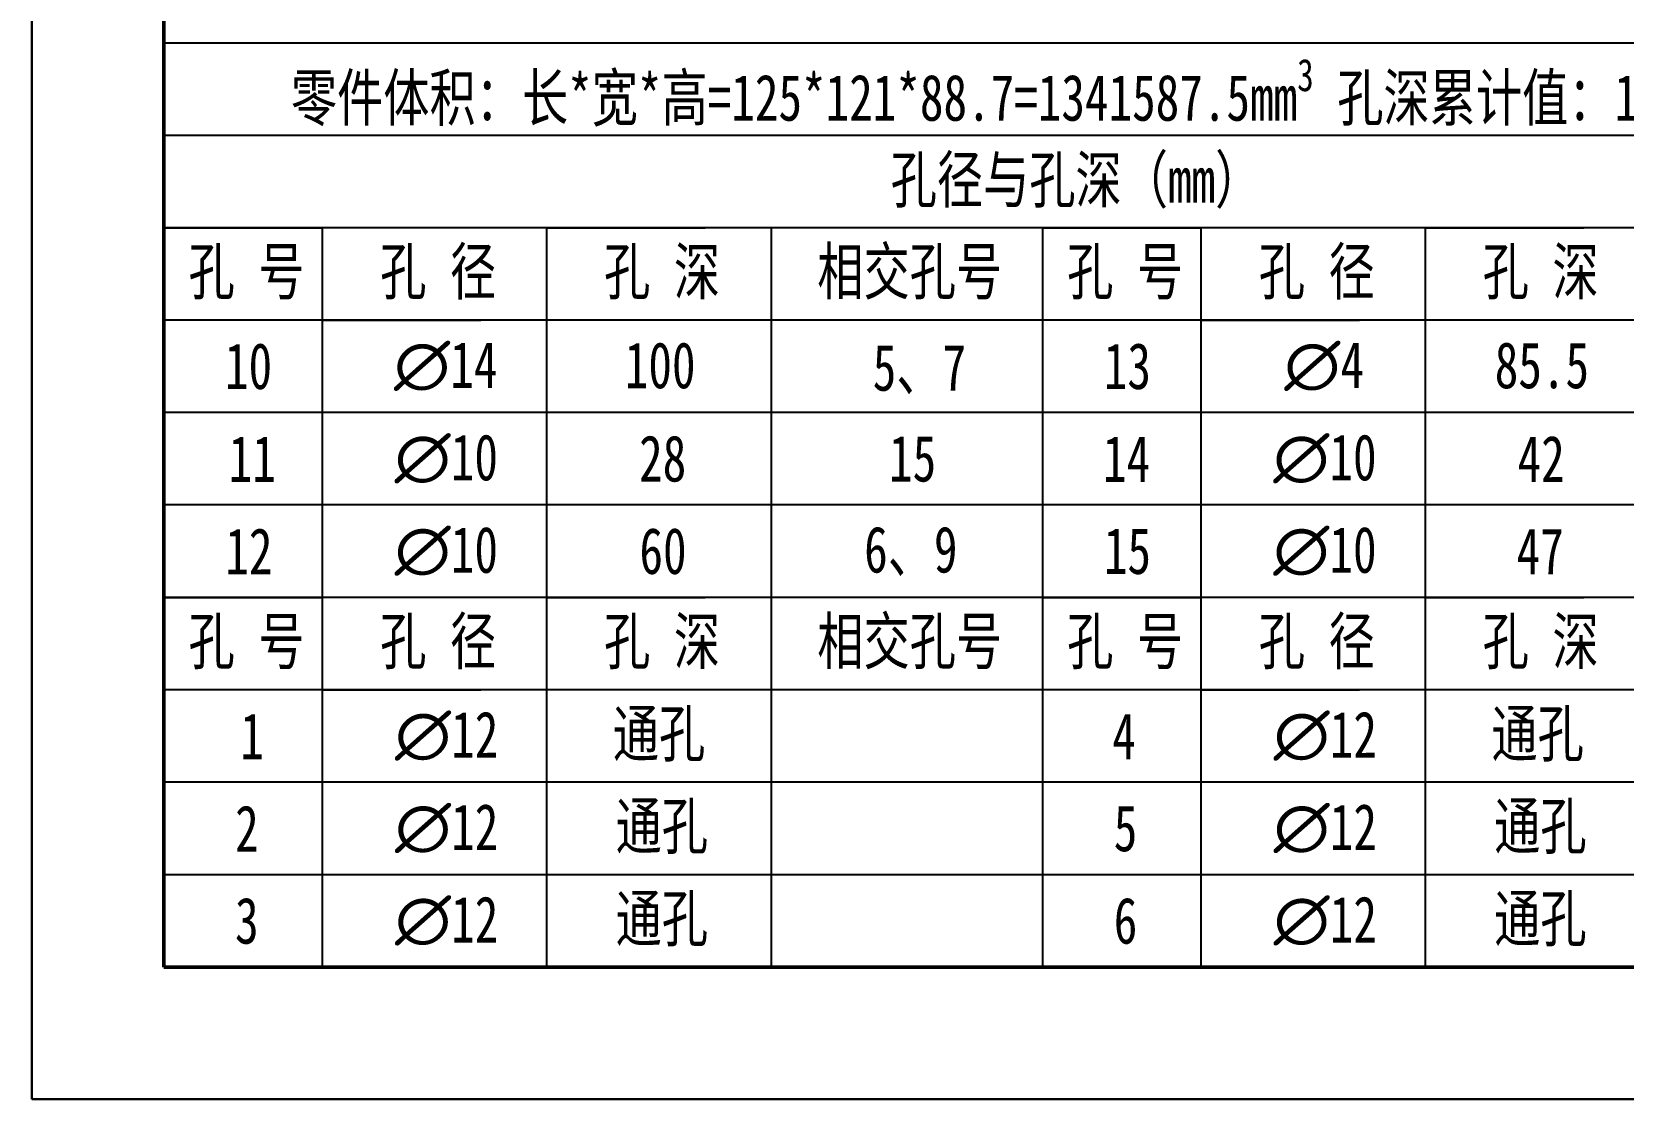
# Model space of a CAD drawing. Header units: millimetres. Extents: x 786 to 1206, y 249 to 546.
# Drawn here: x 785.8 to 906.4, y 248.9 to 329.7 of the extents above; entities that cross this region are included whole.
import ezdxf

# ---------------------------------------------------------------- set-up
doc = ezdxf.new("R2010")
doc.units = ezdxf.units.MM
doc.layers.add('总内框线', color=7, linetype='Continuous', lineweight=50)
doc.layers.add('总外框线', color=7, linetype='Continuous', lineweight=30)

msp = doc.modelspace()

# ---------------------------------------------------------------- linework, layer by layer
for p, q in [((795.8448, 321.9074), (795.8448, 328.9074)), ((795.8448, 328.9074), (928.9281, 328.9074)), ((795.8448, 314.9074), (795.8448, 321.9074)), ((795.8448, 321.9074), (928.9281, 321.9074)), ((862.3864, 314.9074), (795.8448, 314.9074)), ((795.8448, 314.9074), (807.8448, 314.9074)), ((807.8448, 314.9074), (807.8448, 286.9074)), ((824.8448, 286.9074), (824.8448, 314.9074)), ((824.8448, 314.9074), (836.8448, 314.9074)), ((841.8448, 314.9074), (841.8448, 286.9074)), ((862.3864, 314.9074), (862.3864, 286.9074)), ((928.9281, 314.9074), (862.3864, 314.9074)), ((862.3864, 314.9074), (874.3864, 314.9074)), ((874.3864, 314.9074), (874.3864, 286.9074)), ((891.3864, 286.9074), (891.3864, 314.9074)), ((891.3864, 314.9074), (903.3864, 314.9074)), ((862.3864, 307.9074), (795.8448, 307.9074)), ((807.8448, 307.9074), (819.8448, 307.9074)), ((928.9281, 307.9074), (862.3864, 307.9074)), ((874.3864, 307.9074), (886.3864, 307.9074)), ((862.3864, 300.9074), (795.8448, 300.9074)), ((928.9281, 300.9074), (862.3864, 300.9074)), ((862.3864, 293.9074), (795.8448, 293.9074)), ((928.9281, 293.9074), (862.3864, 293.9074)), ((862.3864, 286.9074), (795.8448, 286.9074)), ((795.8448, 286.9074), (795.8448, 279.9074)), ((795.8448, 286.9074), (807.8448, 286.9074)), ((807.8448, 286.9074), (807.8448, 258.9074)), ((824.8448, 258.9074), (824.8448, 286.9074)), ((824.8448, 286.9074), (836.8448, 286.9074)), ((841.8448, 286.9074), (841.8448, 258.9074)), ((862.3864, 286.9074), (862.3864, 258.9074)), ((928.9281, 286.9074), (862.3864, 286.9074)), ((862.3864, 286.9074), (874.3864, 286.9074)), ((874.3864, 286.9074), (874.3864, 258.9074)), ((891.3864, 258.9074), (891.3864, 286.9074)), ((891.3864, 286.9074), (903.3864, 286.9074)), ((862.3864, 279.9074), (795.8448, 279.9074)), ((795.8448, 279.9074), (795.8448, 258.9074)), ((807.8448, 279.9074), (819.8448, 279.9074)), ((928.9281, 279.9074), (862.3864, 279.9074)), ((874.3864, 279.9074), (886.3864, 279.9074)), ((862.3864, 272.9074), (795.8448, 272.9074)), ((928.9281, 272.9074), (862.3864, 272.9074)), ((862.3864, 265.9074), (795.8448, 265.9074)), ((928.9281, 265.9074), (862.3864, 265.9074)), ((862.3864, 258.9074), (795.8448, 258.9074))]:
    msp.add_line(p, q)
at = {"layer": '总内框线'}
for p, q in [((795.8448, 258.9074), (795.8448, 535.9074)), ((1195.8448, 258.9074), (795.8448, 258.9074))]:
    msp.add_line(p, q, dxfattribs=at)
at = {"layer": '总外框线'}
for p, q in [((785.8448, 248.9074), (785.8448, 545.9074)), ((1205.8448, 248.9074), (785.8448, 248.9074))]:
    msp.add_line(p, q, dxfattribs=at)

# ---------------------------------------------------------------- texts
at = {"char_height": 3.5}
for s, width, heights, insert, attachment_point in [('\\A1;{\\fHYSWLongFangSong|b0|i0|c134|p2;零件体积：长*宽*高=125*121*88.7=1341587.5mm\\H0.7x;\\S3^ ;\\H1.4286x; 孔深累计值：1138.7mm}', 135.083304, [7], (862.73, 325.1274), 5), ('\\A1;{\\fHYSWLongFangSong|b0|i0|c134|p2;孔径与孔深（mm）}', 135.083304, [7], (864.9259, 318.3195), 5), ('\\pi1.8685;{\\fHYSWLongFangSong|b0|i0|c134|p2;孔 号}', 12, [0], (795.8448, 311.4074), 4), ('\\pi4.3832;{\\fHYSWLongFangSong|b0|i0|c134|p2;孔 径}', 17, [0], (807.8448, 311.4074), 4), ('\\pi4.3392;{\\fHYSWLongFangSong|b0|i0|c134|p2;孔 深}', 17, [0], (824.8448, 311.4074), 4), ('\\pi3.4862;{\\fHYSWLongFangSong|b0|i0|c134|p2;相交孔号}', 20.541652, [0], (841.8448, 311.4074), 4), ('\\pi1.8685;{\\fHYSWLongFangSong|b0|i0|c134|p2;孔 号}', 12, [0], (862.3864, 311.4074), 4), ('\\pi4.3832;{\\fHYSWLongFangSong|b0|i0|c134|p2;孔 径}', 17, [0], (874.3864, 311.4074), 4), ('\\pi4.3392;{\\fHYSWLongFangSong|b0|i0|c134|p2;孔 深}', 17, [0], (891.3864, 311.4074), 4), ('\\pi4.6269;{\\fHYSWLongFangSong|b0|i0|c134|p2;10}', 12, [0], (795.8448, 304.4074), 4), ('\\pi5.4283;{\\fISOCPEUR|b0|i0|c0|p34;∅\\fHYSWLongFangSong|b0|i0|c134|p2;14}', 17, [0], (807.8448, 304.4074), 4), ('\\pi6.2483;{\\fHYSWLongFangSong|b0|i0|c134|p2;100}', 17, [0], (824.5045, 304.47), 4), ('\\pi4.6441;{\\fHYSWLongFangSong|b0|i0|c134|p2;13}', 12, [0], (862.3864, 304.4074), 4), ('\\pi6.307;{\\fISOCPEUR|b0|i0|c0|p34;∅\\fHYSWLongFangSong|b0|i0|c134|p2;4}', 17, [0], (874.3864, 304.4074), 4), ('\\pi5.2619;{\\fHYSWLongFangSong|b0|i0|c134|p2;85.5}', 17, [0], (891.3762, 304.471), 4), ('\\pi6.9642;{\\fHYSWLongFangSong|b0|i0|c134|p2;5、7}', 20.541652, [0], (842.5648, 304.1778), 4), ('\\pi4.9133;{\\fHYSWLongFangSong|b0|i0|c134|p2;11}', 12, [3.5], (795.8448, 297.4074), 4), ('\\pi5.4748;{\\fISOCPEUR|b0|i0|c0|p34;∅\\fHYSWLongFangSong|b0|i0|c134|p2;10}', 17, [0], (807.8448, 297.4074), 4), ('\\pi6.9923;{\\fHYSWLongFangSong|b0|i0|c134|p2;28}', 17, [0], (824.8448, 297.4074), 4), ('\\pi8.9198;{\\fHYSWLongFangSong|b0|i0|c134|p2;15}', 20.541652, [0], (841.8448, 297.4074), 4), ('\\pi4.5804;{\\fHYSWLongFangSong|b0|i0|c134|p2;14}', 12, [3.5], (862.3864, 297.4074), 4), ('\\pi5.4748;{\\fISOCPEUR|b0|i0|c0|p34;∅\\fHYSWLongFangSong|b0|i0|c134|p2;10}', 17, [0], (874.3864, 297.4074), 4), ('\\pi6.9825;{\\fHYSWLongFangSong|b0|i0|c134|p2;42}', 17, [0], (891.3864, 297.4074), 4), ('\\pi4.6538;{\\fHYSWLongFangSong|b0|i0|c134|p2;12}', 12, [0], (795.8448, 290.4074), 4), ('\\pi5.4748;{\\fISOCPEUR|b0|i0|c0|p34;∅\\fHYSWLongFangSong|b0|i0|c134|p2;10}', 17, [0], (807.8448, 290.4074), 4), ('\\pi7.0168;{\\fHYSWLongFangSong|b0|i0|c134|p2;60}', 17, [0], (824.8448, 290.4074), 4), ('\\pi7.0352;{\\fHYSWLongFangSong|b0|i0|c134|p2;6、9}', 20.541652, [0], (841.8448, 290.4074), 4), ('\\pi4.649;{\\fHYSWLongFangSong|b0|i0|c134|p2;15}', 12, [0], (862.3864, 290.4074), 4), ('\\pi5.4748;{\\fISOCPEUR|b0|i0|c0|p34;∅\\fHYSWLongFangSong|b0|i0|c134|p2;10}', 17, [0], (874.3864, 290.4074), 4), ('\\pi6.9042;{\\fHYSWLongFangSong|b0|i0|c134|p2;47}', 17, [0], (891.3864, 290.4074), 4), ('\\pi1.8685;{\\fHYSWLongFangSong|b0|i0|c134|p2;孔 号}', 12, [0], (795.8448, 283.4074), 4), ('\\pi4.3832;{\\fHYSWLongFangSong|b0|i0|c134|p2;孔 径}', 17, [0], (807.8448, 283.4074), 4), ('\\pi4.3392;{\\fHYSWLongFangSong|b0|i0|c134|p2;孔 深}', 17, [0], (824.8448, 283.4074), 4), ('\\pi3.4862;{\\fHYSWLongFangSong|b0|i0|c134|p2;相交孔号}', 20.541652, [0], (841.8448, 283.4074), 4), ('\\pi1.8685;{\\fHYSWLongFangSong|b0|i0|c134|p2;孔 号}', 12, [0], (862.3864, 283.4074), 4), ('\\pi4.3832;{\\fHYSWLongFangSong|b0|i0|c134|p2;孔 径}', 17, [0], (874.3864, 283.4074), 4), ('\\pi4.3392;{\\fHYSWLongFangSong|b0|i0|c134|p2;孔 深}', 17, [0], (891.3864, 283.4074), 4), ('{\\fHYSWLongFangSong|b0|i0|c134|p2;通孔}', 17, [0], (833.3448, 276.4074), 5), ('{\\fHYSWLongFangSong|b0|i0|c134|p2;通孔}', 17, [0], (899.8864, 276.4074), 5), ('\\pi5.792;{\\fHYSWLongFangSong|b0|i0|c134|p2;1}', 12, [0], (795.8448, 276.4074), 4), ('\\pi5.5017;{\\fISOCPEUR|b0|i0|c0|p34;∅\\fHYSWLongFangSong|b0|i0|c134|p2;12}', 17, [0], (807.8448, 276.4074), 4), ('\\pi5.2878;{\\fHYSWLongFangSong|b0|i0|c134|p2;4}', 12, [0], (862.3864, 276.4074), 4), ('\\pi5.5017;{\\fISOCPEUR|b0|i0|c0|p34;∅\\fHYSWLongFangSong|b0|i0|c134|p2;12}', 17, [0], (874.3864, 276.4074), 4), ('\\pi5.5017;{\\fISOCPEUR|b0|i0|c0|p34;∅\\fHYSWLongFangSong|b0|i0|c134|p2;12}', 17, [0], (807.8448, 269.4074), 4), ('\\pi5.208;{\\fHYSWLongFangSong|b0|i0|c134|p2;通孔}', 17, [0], (824.8448, 269.4074), 4), ('\\pi5.5017;{\\fISOCPEUR|b0|i0|c0|p34;∅\\fHYSWLongFangSong|b0|i0|c134|p2;12}', 17, [0], (874.3864, 269.4074), 4), ('\\pi5.208;{\\fHYSWLongFangSong|b0|i0|c134|p2;通孔}', 17, [0], (891.3864, 269.4074), 4), ('\\pi5.3979;{\\fHYSWLongFangSong|b0|i0|c134|p2;2}', 12, [3.5], (795.8448, 269.4074), 4), ('\\pi5.3979;{\\fHYSWLongFangSong|b0|i0|c134|p2;5}', 12, [3.5], (862.3864, 269.4074), 4), ('\\pi5.393;{\\fHYSWLongFangSong|b0|i0|c134|p2;3}', 12, [0], (795.8448, 262.4074), 4), ('\\pi5.5017;{\\fISOCPEUR|b0|i0|c0|p34;∅\\fHYSWLongFangSong|b0|i0|c134|p2;12}', 17, [0], (807.8448, 262.4074), 4), ('\\pi5.208;{\\fHYSWLongFangSong|b0|i0|c134|p2;通孔}', 17, [0], (824.8448, 262.4074), 4), ('\\pi5.3979;{\\fHYSWLongFangSong|b0|i0|c134|p2;6}', 12, [0], (862.3864, 262.4074), 4), ('\\pi5.5017;{\\fISOCPEUR|b0|i0|c0|p34;∅\\fHYSWLongFangSong|b0|i0|c134|p2;12}', 17, [0], (874.3864, 262.4074), 4), ('\\pi5.208;{\\fHYSWLongFangSong|b0|i0|c134|p2;通孔}', 17, [0], (891.3864, 262.4074), 4)]:
    msp.add_mtext_dynamic_manual_height_columns(s, width=width, gutter_width=17.5, heights=heights, dxfattribs=dict(at, insert=insert, attachment_point=attachment_point))

doc.saveas('drawing.dxf')
